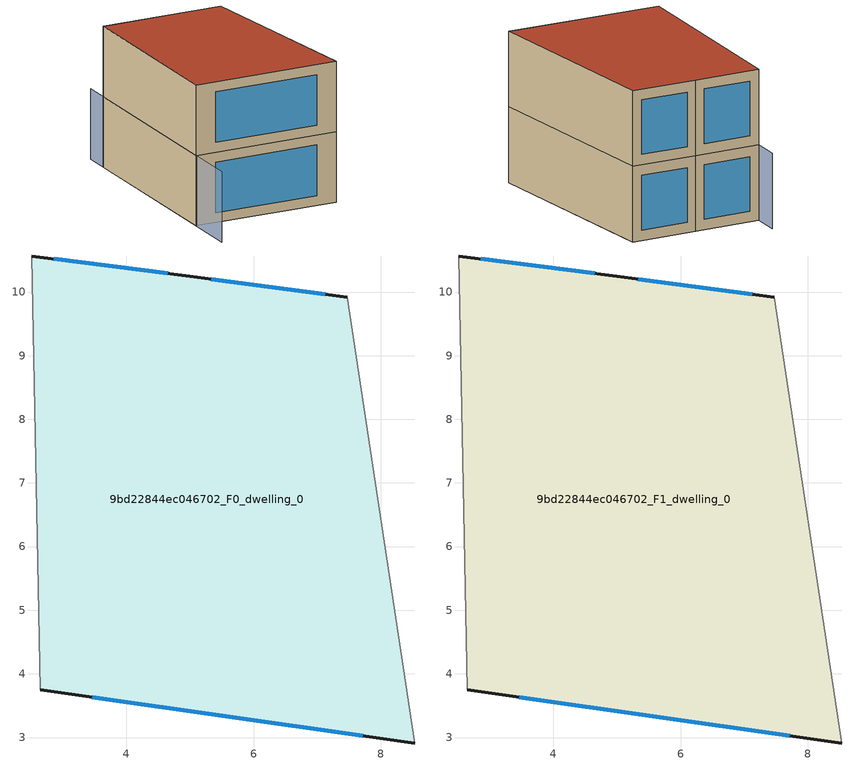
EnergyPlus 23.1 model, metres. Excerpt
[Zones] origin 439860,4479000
9bd22844ec046702_F0_dwelling_0
 floor ground (EU_floor_Construction): 7.47,9.92 8.53,2.91 2.65,3.75 2.51,10.57 4.99,10.25 z0
 wall outside (EU_wall_Construction): 7.47,9.92 4.99,10.25 2.51,10.57 / 2.65,3.75 8.53,2.91 z0:3
 wall adiabatic (EU_wall_Construction): 8.53,2.91 7.47,9.92 / 2.51,10.57 2.65,3.75 z0:3
 window (EU_Window_Construction): 7.13,9.96 5.34,10.2 / 3.46,3.63 7.71,3.03 / 4.65,10.29 2.86,10.52 z0.42:2.58
9bd22844ec046702_F1_dwelling_0
 floor to 9bd22844ec046702_F0_dwelling_0 (EU_floor_Construction): 7.47,9.92 8.53,2.91 2.65,3.75 2.51,10.57 4.99,10.25 z3
 wall outside (EU_wall_Construction): 7.47,9.92 4.99,10.25 2.51,10.57 / 2.65,3.75 8.53,2.91 z3:6
 wall adiabatic (EU_wall_Construction): 8.53,2.91 7.47,9.92 / 2.51,10.57 2.65,3.75 z3:6
 window (EU_Window_Construction): 7.13,9.96 5.34,10.2 / 3.46,3.63 7.71,3.03 / 4.65,10.29 2.86,10.52 z3.42:5.58
 roof outside (EU_roof_Construction): 8.53,2.91 7.47,9.92 4.99,10.25 2.51,10.57 2.65,3.75 z6
shading: 2.5,11.51 2.68,1.89 z0:3
[Building]
EU S2 Campaign: North Axis=0; Terrain=City; Solar Distribution=FullExterior
[Site:Location]
Madrid: Latitude=40.5; Longitude=-3.5; Time Zone=1; Elevation=609
[SizingPeriod:WeatherFileDays]
AnnualSizingPeriod: Begin Month=1; Begin Day of Month=1; End Month=12; End Day of Month=31; Day of Week for Start Day=Monday; Use Weather File Daylight Saving Period=No; Use Weather File Rain and Snow Indicators=No
[MATERIAL]
EU_InternalMass_Material: Roughness=MediumRough; Thickness=0.1; Conductivity=1; Density=1800; Specific Heat=900; Thermal Absorptance=0.9; Solar Absorptance=0.7; Visible Absorptance=0.7
[MATERIAL:NOMASS] Roughness=MediumRough; Thermal Absorptance=0.9; Solar Absorptance=0.7; Visible Absorptance=0.7
Name | Thermal Resistance
EU_wall_NoMass | 1.60022
EU_roof_NoMass | 1.57597
EU_floor_NoMass | 0.470652
[WINDOWMATERIAL:SIMPLEGLAZINGSYSTEM]
EU_Window_SimpleGlazing: UFactor=3.28802; Solar Heat Gain Coefficient=0.85; Visible Transmittance=0.85
[CONSTRUCTION]
EU_wall_Construction: EU_wall_NoMass
EU_roof_Construction: EU_roof_NoMass
EU_floor_Construction: EU_floor_NoMass
EU_Window_Construction: EU_Window_SimpleGlazing
EU_InternalMass_Construction: EU_InternalMass_Material
[ZONE] Type=1; Multiplier=1; Ceiling Height=autocalculate; Volume=111.088; Floor Area=autocalculate; Part of Total Floor Area=Yes
9bd22844ec046702_F0_dwelling_0; 9bd22844ec046702_F1_dwelling_0
[INTERNALMASS] Construction=EU_InternalMass_Construction; Surface Area=37.0291
Name | Zone or ZoneList
9bd22844ec046702_F0_dwelling_0_EU_InternalMass | 9bd22844ec046702_F0_dwelling_0
9bd22844ec046702_F1_dwelling_0_EU_InternalMass | 9bd22844ec046702_F1_dwelling_0
[OTHEREQUIPMENT] Fuel Type=Electricity; Design Level Calculation Method=Watts/Area; Power per Zone Floor Area=1; Fraction Latent=0; Fraction Radiant=0; Fraction Lost=0; Carbon Dioxide Generation Rate=0; EndUse Subcategory=EU_Step8_InternalGains
Name | Zone or ZoneList or Space or SpaceList | Schedule
EU_Step8_InternalGain_9bd22844ec046702_F0_dwelling_0_f000 | 9bd22844ec046702_F0_dwelling_0 | EU_Step8_GainSchedule_9bd22844ec046702_F0_dwelling_0_f000
EU_Step8_InternalGain_9bd22844ec046702_F1_dwelling_0_f000 | 9bd22844ec046702_F1_dwelling_0 | EU_Step8_GainSchedule_9bd22844ec046702_F1_dwelling_0_f000
[ZONEVENTILATION:DESIGNFLOWRATE] Schedule=EU_AlwaysOn; Design Flow Rate Calculation Method=AirChanges/Hour; Air Changes per Hour=0.480704; Ventilation Type=Natural; Fan Pressure Rise=0; Fan Total Efficiency=1; Constant Term Coefficient=1; Temperature Term Coefficient=0; Velocity Term Coefficient=0; Velocity Squared Term Coefficient=0; Minimum Indoor Temperature=-100; Maximum Indoor Temperature=100; Delta Temperature=-100; Minimum Outdoor Temperature=-100; Maximum Outdoor Temperature=100; Maximum Wind Speed=40
Name | Zone or ZoneList or Space or SpaceList
EU_ConstantAir_9bd22844ec046702_F0_dwelling_0 | 9bd22844ec046702_F0_dwelling_0
EU_ConstantAir_9bd22844ec046702_F1_dwelling_0 | 9bd22844ec046702_F1_dwelling_0
[HVACTEMPLATE:THERMOSTAT] Constant Heating Setpoint=20; Constant Cooling Setpoint=50
EU_HeatOnly_9bd22844ec046702_F0_dwelling_0; EU_HeatOnly_9bd22844ec046702_F1_dwelling_0
[HVACTEMPLATE:ZONE:IDEALLOADSAIRSYSTEM] System Availability Schedule=EU_AlwaysOn; Maximum Heating Supply Air Temperature=50; Minimum Cooling Supply Air Temperature=13; Maximum Heating Supply Air Humidity Ratio=0.0156; Minimum Cooling Supply Air Humidity Ratio=0.0077; Heating Limit=NoLimit; Cooling Limit=NoLimit; Heating Availability Schedule=EU_AlwaysOn; Cooling Availability Schedule=EU_CoolingOff; Dehumidification Control Type=ConstantSensibleHeatRatio; Cooling Sensible Heat Ratio=0.7; Dehumidification Setpoint=60; Humidification Control Type=None; Humidification Setpoint=30; Outdoor Air Method=None; Outdoor Air Flow Rate per Person=0.00944; Outdoor Air Flow Rate per Zone Floor Area=0; Outdoor Air Flow Rate per Zone=0; Demand Controlled Ventilation Type=None; Outdoor Air Economizer Type=NoEconomizer; Heat Recovery Type=None; Sensible Heat Recovery Effectiveness=0.7; Latent Heat Recovery Effectiveness=0.65
Name | Template Thermostat
9bd22844ec046702_F0_dwelling_0 | EU_HeatOnly_9bd22844ec046702_F0_dwelling_0
9bd22844ec046702_F1_dwelling_0 | EU_HeatOnly_9bd22844ec046702_F1_dwelling_0
[SIZING:ZONE] Zone Cooling Design Supply Air Temperature Input Method=SupplyAirTemperature; Zone Cooling Design Supply Air Temperature=13; Zone Heating Design Supply Air Temperature Input Method=SupplyAirTemperature; Zone Heating Design Supply Air Temperature=50; Zone Cooling Design Supply Air Humidity Ratio=0.008; Zone Heating Design Supply Air Humidity Ratio=0.008; Cooling Design Air Flow Method=DesignDay; Cooling Design Air Flow Rate=0; Cooling Minimum Air Flow per Zone Floor Area=0.000762; Cooling Minimum Air Flow=0; Cooling Minimum Air Flow Fraction=0.2; Heating Design Air Flow Method=DesignDay; Heating Design Air Flow Rate=0; Heating Maximum Air Flow per Zone Floor Area=0.002032; Heating Maximum Air Flow=0.141576; Heating Maximum Air Flow Fraction=0.3; Account for Dedicated Outdoor Air System=No; Dedicated Outdoor Air System Control Strategy=NeutralSupplyAir; Dedicated Outdoor Air Low Setpoint Temperature for Design=autosize; Dedicated Outdoor Air High Setpoint Temperature for Design=autosize; Zone Load Sizing Method=Sensible Load Only No Latent Load; Zone Latent Cooling Design Supply Air Humidity Ratio Input Method=HumidityRatioDifference; Zone Cooling Design Supply Air Humidity Ratio Difference=0.005; Zone Latent Heating Design Supply Air Humidity Ratio Input Method=HumidityRatioDifference; Zone Humidification Design Supply Air Humidity Ratio Difference=0.005
9bd22844ec046702_F0_dwelling_0; 9bd22844ec046702_F1_dwelling_0
[SCHEDULE:CONSTANT]
Name | Hourly Value
EU_AlwaysOn | 1
EU_CoolingOff | 0
[SCHEDULE:FILE] Column Number=1; Rows to Skip at Top=0; Number of Hours of Data=8760; Column Separator=Comma; Interpolate to Timestep=No; Minutes per Item=60; Adjust Schedule for Daylight Savings=Yes
Name | File
EU_Step8_GainSchedule_9bd22844ec046702_F0_dwelling_0_f000 | ../../schedules/9bd22844ec046702/9bd22844ec046702_F0_dwelling_0_f000_gain.csv
EU_Step8_GainSchedule_9bd22844ec046702_F1_dwelling_0_f000 | ../../schedules/9bd22844ec046702/9bd22844ec046702_F1_dwelling_0_f000_gain.csv
